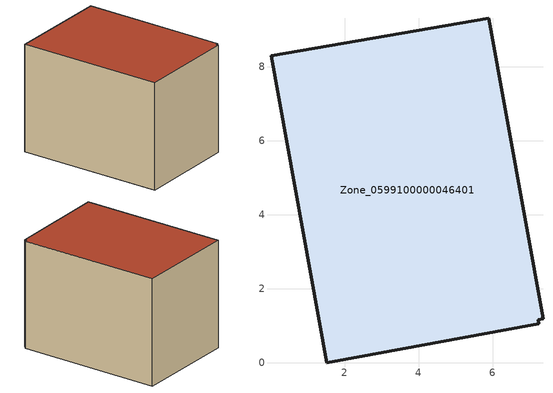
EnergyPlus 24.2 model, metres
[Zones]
Zone_0599100000046401
 floor ground (C_G): 7.23,1.17 7.25,1.05 1.52,0 0.01,8.29 5.9,9.32 7.36,1.2 z0
 wall outside (C_F): 0.01,8.29 1.52,0 7.25,1.05 7.23,1.17 7.36,1.2 5.9,9.32 0.01,8.29 z0:6.26
 roof outside (C_R): 5.9,9.32 0.01,8.29 1.52,0 7.25,1.05 7.23,1.17 7.36,1.2 z6.26
[BUILDING]
Pand.0599100000046401: North Axis=0; Terrain=City; Loads Convergence Tolerance Value=0.04; Temperature Convergence Tolerance Value=0.4; Solar Distribution=FullExterior; Maximum Number of Warmup Days=25; Minimum Number of Warmup Days=1
[Site:Location]
Rotterdam.The.Hague.AP_ZH_NLD Design_Conditions: Latitude=51.96; Longitude=4.45; Time Zone=1; Elevation=-4.5
[SITE:GROUNDTEMPERATURE:BUILDINGSURFACE]
18, 18, 18, 18, 18, 18, 18, 18, 18, 18, 18, 18
[MATERIAL] Thermal Absorptance=0.9; Solar Absorptance=0.7; Visible Absorptance=0.7
Name | Roughness | Thickness | Conductivity | Density | Specific Heat
G.TC.1946-1964 | MediumSmooth | 0.15 | 1 | 540 | 1210
F.TC.1946-1964 | Rough | 0.3 | 0.857143 | 1920 | 840
R.TC.1946-1964 | MediumRough | 0.2 | 0.235294 | 1500 | 1000
[CONSTRUCTION]
C_G: G.TC.1946-1964
C_F: F.TC.1946-1964
C_R: R.TC.1946-1964
[ZONE]
Zone_0599100000046401: Type=1; Multiplier=1; Ceiling Height=Autocalculate; Volume=Autocalculate; Floor Area=autocalculate; Part of Total Floor Area=Yes
[ZONEINFILTRATION:DESIGNFLOWRATE]
Infil_Zone_0599100000046401: Zone or ZoneList or Space or SpaceList=Zone_0599100000046401; Schedule=AlwaysOn; Design Flow Rate Calculation Method=Flow/Area; Flow Rate per Floor Area=0.003; Constant Term Coefficient=1; Temperature Term Coefficient=0; Velocity Term Coefficient=0; Velocity Squared Term Coefficient=0
[HVACTEMPLATE:ZONE:IDEALLOADSAIRSYSTEM]
Zone_0599100000046401: Maximum Heating Supply Air Temperature=50; Minimum Cooling Supply Air Temperature=13; Maximum Heating Supply Air Humidity Ratio=0.0156; Minimum Cooling Supply Air Humidity Ratio=0.0077; Heating Limit=NoLimit; Cooling Limit=NoLimit; Dehumidification Control Type=ConstantSensibleHeatRatio; Cooling Sensible Heat Ratio=0.7; Dehumidification Setpoint=60; Humidification Control Type=None; Humidification Setpoint=30; Outdoor Air Method=None; Outdoor Air Flow Rate per Person=0.00944; Outdoor Air Flow Rate per Zone Floor Area=0; Outdoor Air Flow Rate per Zone=0; Demand Controlled Ventilation Type=None; Outdoor Air Economizer Type=NoEconomizer; Heat Recovery Type=None; Sensible Heat Recovery Effectiveness=0.7; Latent Heat Recovery Effectiveness=0.65
[ZONECONTROL:THERMOSTAT]
ThermostatControl_Zone_0599100000046401: Zone or ZoneList=Zone_0599100000046401; Control Type Schedule=DualSetpointControlType; Control 1=Thermostat_Zone_0599100000046401; Temperature Difference Between Cutout And Setpoint=0
[THERMOSTATSETPOINT:DUALSETPOINT]
Thermostat_Zone_0599100000046401: Heating Setpoint Temperature Schedule=HeatingSetpoint_Zone_0599100000046401; Cooling Setpoint Temperature Schedule=CoolingSetpoint_Zone_0599100000046401
[SCHEDULE:COMPACT]
HeatingSetpoint_Zone_0599100000046401: Through: 12/31, For: AllDays, Until: 24:00, 21
CoolingSetpoint_Zone_0599100000046401: Through: 12/31, For: AllDays, Until: 24:00, 24
DualSetpointControlType: Through: 12/31, For: AllDays, Until: 24:00, 4
AlwaysOn: Through: 12/31, For: AllDays, Until: 24:00, 1
